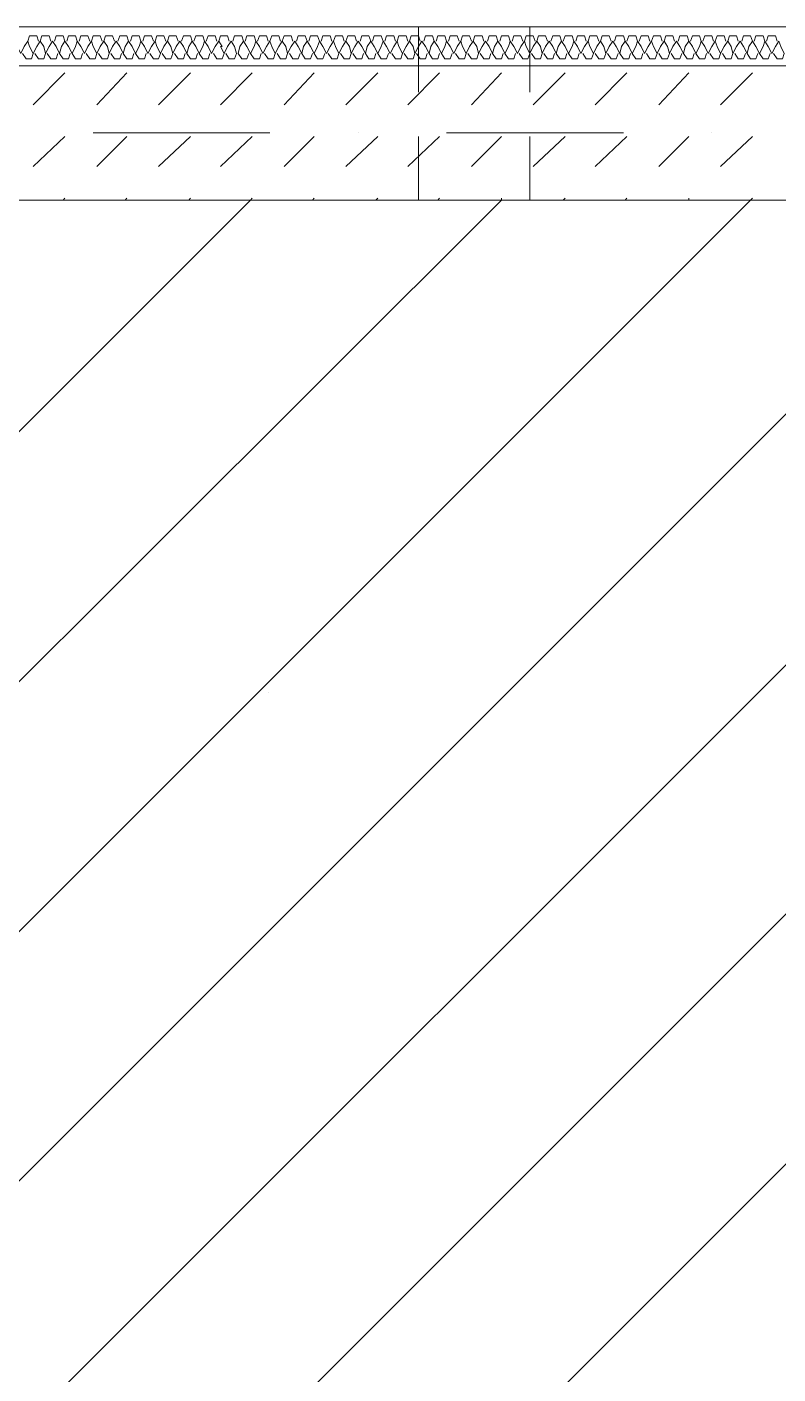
# Model space of a CAD drawing. Header units: millimetres. Extents: x 440 to 72591, y -28954 to 25941.
# Drawn here: x 5540 to 6889, y 18776 to 21198 of the extents above; entities that cross this region are included whole.
import ezdxf

# ---------------------------------------------------------------- set-up
doc = ezdxf.new("R2010")
doc.units = ezdxf.units.MM
doc.layers.add('podkład', color=7, linetype='Continuous')

msp = doc.modelspace()

# ---------------------------------------------------------------- linework, layer by layer
at = {"layer": 'podkład', "color": 7, "lineweight": 5, "transparency": 33554572}
for points in [[(22210.8, 21057.8), (22210.8, 21127.6), (22141, 21127.6), (22141, 21197.5), (4503.3, 21197.5), (4503.3, 13018.4), (4903.3, 13018.4), (4903.3, 7017.5), (10221.6, 7017.5), (10221.6, 7087.4), (11021.8, 7087.4), (11021.8, 7017.5), (11682.2, 7017.5), (11682.2, 7516), (14581, 7516), (14581, 8516.1), (17102.1, 8516.1), (17102.1, 7516), (18410.2, 7516)], [(5973.3, 20000.5), (5973.3, 20000.5)]]:
    msp.add_lwpolyline(points, dxfattribs=at)
at = {"layer": 'podkład', "color": 4, "lineweight": 5, "transparency": 33554572}
for points in [[(6243.2, 21197.5), (6243.2, 21080)], [(6443.3, 21197.5), (6443.3, 21080)], [(5516.1, 21172.1), (5522.5, 21162.6), (5528.8, 21149.9), (5535.2, 21162.6), (5541.5, 21172.1), (5544.7, 21162.6), (5551.1, 21149.9), (5547.9, 21140.3), (5538.4, 21140.3), (5532, 21149.9)], [(5560.6, 21172.1), (5557.4, 21181.6), (5544.7, 21181.6), (5541.5, 21172.1)], [(5554.2, 21149.9), (5560.6, 21140.3), (5570.1, 21140.3), (5573.3, 21149.9), (5570.1, 21162.6), (5563.8, 21172.1), (5557.4, 21162.6), (5551.1, 21149.9)], [(5582.8, 21172.1), (5579.6, 21181.6), (5566.9, 21181.6), (5563.8, 21172.1)], [(5617.7, 21149.9), (5614.6, 21140.3), (5605, 21140.3), (5598.7, 21149.9), (5592.3, 21162.6), (5586, 21172.1), (5579.6, 21162.6), (5573.3, 21149.9)], [(5598.7, 21149.9), (5601.9, 21162.6), (5608.2, 21172.1), (5605, 21181.6), (5592.3, 21181.6), (5589.2, 21172.1)], [(5608.2, 21172.1), (5614.6, 21162.6), (5620.9, 21149.9), (5627.3, 21140.3), (5636.8, 21140.3), (5640, 21149.9)], [(5620.9, 21149.9), (5627.3, 21162.6), (5630.4, 21172.1), (5627.3, 21181.6), (5614.6, 21181.6), (5611.4, 21172.1)], [(5630.4, 21172.1), (5636.8, 21162.6), (5643.1, 21149.9), (5649.5, 21162.6), (5655.8, 21172.1), (5659, 21162.6), (5665.4, 21149.9), (5662.2, 21140.3), (5652.7, 21140.3), (5646.3, 21149.9)], [(5652.7, 21172.1), (5649.5, 21181.6), (5636.8, 21181.6), (5633.6, 21172.1)], [(5674.9, 21172.1), (5671.7, 21181.6), (5659, 21181.6), (5655.8, 21172.1)], [(5668.5, 21149.9), (5674.9, 21140.3), (5684.4, 21140.3), (5687.6, 21149.9), (5684.4, 21162.6), (5678.1, 21172.1), (5671.7, 21162.6), (5665.4, 21149.9)], [(5697.1, 21172.1), (5693.9, 21181.6), (5681.2, 21181.6), (5678.1, 21172.1)], [(5732, 21149.9), (5728.9, 21140.3), (5719.3, 21140.3), (5713, 21149.9), (5706.6, 21162.6), (5700.3, 21172.1), (5693.9, 21162.6), (5687.6, 21149.9)], [(5713, 21149.9), (5716.2, 21162.6), (5722.5, 21172.1), (5719.3, 21181.6), (5706.6, 21181.6), (5703.5, 21172.1)], [(5722.5, 21172.1), (5728.9, 21162.6), (5735.2, 21149.9), (5741.6, 21140.3), (5751.1, 21140.3), (5754.3, 21149.9)], [(5735.2, 21149.9), (5741.6, 21162.6), (5744.7, 21172.1), (5741.6, 21181.6), (5728.9, 21181.6), (5725.7, 21172.1)], [(5744.7, 21172.1), (5751.1, 21162.6), (5757.4, 21149.9), (5763.8, 21162.6), (5770.1, 21172.1), (5773.3, 21162.6), (5779.7, 21149.9), (5776.5, 21140.3), (5767, 21140.3), (5760.6, 21149.9)], [(5767, 21172.1), (5763.8, 21181.6), (5751.1, 21181.6), (5747.9, 21172.1)], [(5789.2, 21172.1), (5786, 21181.6), (5773.3, 21181.6), (5770.1, 21172.1)], [(5782.8, 21149.9), (5789.2, 21140.3), (5798.7, 21140.3), (5801.9, 21149.9), (5798.7, 21162.6), (5792.4, 21172.1), (5786, 21162.6), (5779.7, 21149.9)], [(5811.4, 21172.1), (5808.2, 21181.6), (5795.5, 21181.6), (5792.4, 21172.1)], [(5846.3, 21149.9), (5843.2, 21140.3), (5833.6, 21140.3), (5827.3, 21149.9), (5820.9, 21162.6), (5814.6, 21172.1), (5808.2, 21162.6), (5801.9, 21149.9)], [(5827.3, 21149.9), (5830.5, 21162.6), (5836.8, 21172.1), (5833.6, 21181.6), (5820.9, 21181.6), (5817.8, 21172.1)], [(5836.8, 21172.1), (5843.2, 21162.6), (5849.5, 21149.9), (5855.9, 21140.3), (5865.4, 21140.3), (5868.6, 21149.9)], [(5849.5, 21149.9), (5855.9, 21162.6), (5859, 21172.1), (5855.9, 21181.6), (5843.2, 21181.6), (5840, 21172.1)], [(5859, 21172.1), (5865.4, 21162.6), (5871.7, 21149.9), (5878.1, 21162.6), (5884.4, 21172.1), (5890.8, 21162.6), (5887.6, 21162.6), (5894, 21149.9), (5890.8, 21140.3), (5881.3, 21140.3), (5874.9, 21149.9)], [(5881.3, 21172.1), (5878.1, 21181.6), (5865.4, 21181.6), (5862.2, 21172.1)], [(5903.5, 21172.1), (5900.3, 21181.6), (5887.6, 21181.6), (5884.4, 21172.1)], [(5897.1, 21149.9), (5903.5, 21140.3), (5913, 21140.3), (5916.2, 21149.9), (5913, 21162.6), (5906.7, 21172.1), (5900.3, 21162.6), (5894, 21149.9)], [(5938.4, 21149.9), (5935.2, 21140.3), (5925.7, 21140.3), (5919.4, 21149.9), (5922.5, 21162.6), (5928.9, 21172.1), (5925.7, 21181.6), (5913, 21181.6), (5909.8, 21172.1)], [(5928.9, 21172.1), (5935.2, 21162.6), (5941.6, 21149.9), (5947.9, 21140.3), (5957.5, 21140.3), (5960.6, 21149.9)], [(5941.6, 21149.9), (5947.9, 21162.6), (5951.1, 21172.1), (5947.9, 21181.6), (5935.2, 21181.6), (5932.1, 21172.1)], [(5951.1, 21172.1), (5957.5, 21162.6), (5963.8, 21149.9), (5970.2, 21162.6), (5976.5, 21172.1), (5979.7, 21162.6), (5986, 21149.9), (5982.9, 21140.3), (5973.3, 21140.3), (5967, 21149.9)], [(5973.3, 21172.1), (5970.2, 21181.6), (5957.5, 21181.6), (5954.3, 21172.1)], [(5995.6, 21172.1), (5992.4, 21181.6), (5979.7, 21181.6), (5976.5, 21172.1)], [(5989.2, 21149.9), (5995.6, 21140.3), (6005.1, 21140.3), (6008.3, 21149.9), (6005.1, 21162.6), (5998.7, 21172.1), (5992.4, 21162.6), (5986, 21149.9)], [(6017.8, 21172.1), (6014.6, 21181.6), (6001.9, 21181.6), (5998.7, 21172.1)], [(6052.7, 21149.9), (6049.5, 21140.3), (6040, 21140.3), (6033.7, 21149.9), (6027.3, 21162.6), (6021, 21172.1), (6014.6, 21162.6), (6008.3, 21149.9)], [(6033.7, 21149.9), (6036.8, 21162.6), (6043.2, 21172.1), (6040, 21181.6), (6027.3, 21181.6), (6024.1, 21172.1)], [(6043.2, 21172.1), (6049.5, 21162.6), (6055.9, 21149.9), (6062.2, 21140.3), (6071.8, 21140.3), (6074.9, 21149.9)], [(6055.9, 21149.9), (6062.2, 21162.6), (6065.4, 21172.1), (6062.2, 21181.6), (6049.5, 21181.6), (6046.4, 21172.1)], [(6065.4, 21172.1), (6071.8, 21162.6), (6078.1, 21149.9), (6084.5, 21162.6), (6090.8, 21172.1), (6094, 21162.6), (6100.3, 21149.9), (6097.2, 21140.3), (6087.6, 21140.3), (6081.3, 21149.9)], [(6087.6, 21172.1), (6084.5, 21181.6), (6071.8, 21181.6), (6068.6, 21172.1)], [(6109.9, 21172.1), (6106.7, 21181.6), (6094, 21181.6), (6090.8, 21172.1)], [(6103.5, 21149.9), (6109.9, 21140.3), (6119.4, 21140.3), (6122.6, 21149.9), (6119.4, 21162.6), (6113, 21172.1), (6106.7, 21162.6), (6100.3, 21149.9)], [(6132.1, 21172.1), (6128.9, 21181.6), (6116.2, 21181.6), (6113, 21172.1)], [(6167, 21149.9), (6163.8, 21140.3), (6154.3, 21140.3), (6148, 21149.9), (6141.6, 21162.6), (6135.3, 21172.1), (6128.9, 21162.6), (6122.6, 21149.9)], [(6148, 21149.9), (6151.1, 21162.6), (6157.5, 21172.1), (6154.3, 21181.6), (6141.6, 21181.6), (6138.4, 21172.1)], [(6157.5, 21172.1), (6163.8, 21162.6), (6170.2, 21149.9), (6176.5, 21140.3), (6186.1, 21140.3), (6189.2, 21149.9)], [(6170.2, 21149.9), (6176.5, 21162.6), (6179.7, 21172.1), (6176.5, 21181.6), (6163.8, 21181.6), (6160.7, 21172.1)], [(6179.7, 21172.1), (6186.1, 21162.6), (6192.4, 21149.9), (6198.8, 21162.6), (6205.1, 21172.1), (6208.3, 21162.6), (6214.7, 21149.9), (6211.5, 21140.3), (6202, 21140.3), (6195.6, 21149.9)], [(6202, 21172.1), (6198.8, 21181.6), (6186.1, 21181.6), (6182.9, 21172.1)], [(6224.2, 21172.1), (6221, 21181.6), (6208.3, 21181.6), (6205.1, 21172.1)], [(6217.8, 21149.9), (6224.2, 21140.3), (6233.7, 21140.3), (6236.9, 21149.9), (6233.7, 21162.6), (6227.4, 21172.1), (6221, 21162.6), (6214.7, 21149.9)], [(6246.4, 21172.1), (6243.2, 21181.6), (6230.5, 21181.6), (6227.4, 21172.1)], [(6281.3, 21149.9), (6278.2, 21140.3), (6268.6, 21140.3), (6262.3, 21149.9), (6255.9, 21162.6), (6249.6, 21172.1), (6243.2, 21162.6), (6236.9, 21149.9)], [(6262.3, 21149.9), (6265.5, 21162.6), (6271.8, 21172.1), (6268.6, 21181.6), (6255.9, 21181.6), (6252.8, 21172.1)], [(6271.8, 21172.1), (6278.2, 21162.6), (6284.5, 21149.9), (6290.9, 21140.3), (6300.4, 21140.3), (6303.6, 21149.9)], [(6284.5, 21149.9), (6290.9, 21162.6), (6294, 21172.1), (6290.9, 21181.6), (6278.2, 21181.6), (6275, 21172.1)], [(6294, 21172.1), (6300.4, 21162.6), (6306.7, 21149.9), (6313.1, 21162.6), (6319.4, 21172.1), (6322.6, 21162.6), (6329, 21149.9), (6325.8, 21140.3), (6316.3, 21140.3), (6309.9, 21149.9)], [(6316.3, 21172.1), (6313.1, 21181.6), (6300.4, 21181.6), (6297.2, 21172.1)], [(6338.5, 21172.1), (6335.3, 21181.6), (6322.6, 21181.6), (6319.4, 21172.1)], [(6332.1, 21149.9), (6338.5, 21140.3), (6348, 21140.3), (6351.2, 21149.9), (6348, 21162.6), (6341.7, 21172.1), (6335.3, 21162.6), (6329, 21149.9)], [(6360.7, 21172.1), (6357.5, 21181.6), (6344.8, 21181.6), (6341.7, 21172.1)], [(6395.6, 21149.9), (6392.5, 21140.3), (6382.9, 21140.3), (6376.6, 21149.9), (6370.2, 21162.6), (6363.9, 21172.1), (6357.5, 21162.6), (6351.2, 21149.9)], [(6376.6, 21149.9), (6379.8, 21162.6), (6386.1, 21172.1), (6382.9, 21181.6), (6370.2, 21181.6), (6367.1, 21172.1)], [(6386.1, 21172.1), (6392.5, 21162.6), (6398.8, 21149.9), (6405.2, 21140.3), (6414.7, 21140.3), (6417.9, 21149.9)], [(6398.8, 21149.9), (6405.2, 21162.6), (6408.3, 21172.1), (6405.2, 21181.6), (6392.5, 21181.6), (6389.3, 21172.1)], [(6408.3, 21172.1), (6414.7, 21162.6), (6421, 21149.9), (6427.4, 21162.6), (6433.7, 21172.1), (6436.9, 21162.6), (6443.3, 21149.9), (6440.1, 21140.3), (6430.6, 21140.3), (6424.2, 21149.9)], [(6430.6, 21172.1), (6427.4, 21181.6), (6414.7, 21181.6), (6411.5, 21172.1)], [(6452.8, 21172.1), (6449.6, 21181.6), (6436.9, 21181.6), (6433.7, 21172.1)], [(6446.4, 21149.9), (6452.8, 21140.3), (6462.3, 21140.3), (6465.5, 21149.9), (6462.3, 21162.6), (6456, 21172.1), (6449.6, 21162.6), (6443.3, 21149.9)], [(6475, 21172.1), (6471.8, 21181.6), (6459.1, 21181.6), (6456, 21172.1)], [(6509.9, 21149.9), (6506.8, 21140.3), (6497.2, 21140.3), (6490.9, 21149.9), (6484.5, 21162.6), (6478.2, 21172.1), (6471.8, 21162.6), (6465.5, 21149.9)], [(6490.9, 21149.9), (6494.1, 21162.6), (6500.4, 21172.1), (6497.2, 21181.6), (6484.5, 21181.6), (6481.4, 21172.1)], [(6500.4, 21172.1), (6506.8, 21162.6), (6513.1, 21149.9), (6519.5, 21140.3), (6529, 21140.3), (6532.2, 21149.9)], [(6513.1, 21149.9), (6519.5, 21162.6), (6522.6, 21172.1), (6519.5, 21181.6), (6506.8, 21181.6), (6503.6, 21172.1)], [(6522.6, 21172.1), (6529, 21162.6), (6535.3, 21149.9), (6541.7, 21162.6), (6548, 21172.1), (6551.2, 21162.6), (6557.6, 21149.9), (6554.4, 21140.3), (6544.9, 21140.3), (6538.5, 21149.9)], [(6544.9, 21172.1), (6541.7, 21181.6), (6529, 21181.6), (6525.8, 21172.1)], [(6567.1, 21172.1), (6563.9, 21181.6), (6551.2, 21181.6), (6548, 21172.1)], [(6560.7, 21149.9), (6567.1, 21140.3), (6576.6, 21140.3), (6579.8, 21149.9), (6576.6, 21162.6), (6570.3, 21172.1), (6563.9, 21162.6), (6557.6, 21149.9)], [(6589.3, 21172.1), (6586.1, 21181.6), (6573.4, 21181.6), (6570.3, 21172.1)], [(6624.2, 21149.9), (6621.1, 21140.3), (6611.5, 21140.3), (6605.2, 21149.9), (6598.8, 21162.6), (6592.5, 21172.1), (6586.1, 21162.6), (6579.8, 21149.9)], [(6605.2, 21149.9), (6608.4, 21162.6), (6614.7, 21172.1), (6611.5, 21181.6), (6598.8, 21181.6), (6595.7, 21172.1)], [(6614.7, 21172.1), (6621.1, 21162.6), (6627.4, 21149.9), (6633.8, 21140.3), (6643.3, 21140.3), (6646.5, 21149.9)], [(6627.4, 21149.9), (6633.8, 21162.6), (6636.9, 21172.1), (6633.8, 21181.6), (6621.1, 21181.6), (6617.9, 21172.1)], [(6636.9, 21172.1), (6643.3, 21162.6), (6649.6, 21149.9), (6656, 21162.6), (6662.3, 21172.1), (6665.5, 21162.6), (6671.9, 21149.9), (6668.7, 21140.3), (6659.2, 21140.3), (6652.8, 21149.9)], [(6659.2, 21172.1), (6656, 21181.6), (6643.3, 21181.6), (6640.1, 21172.1)], [(6681.4, 21172.1), (6678.2, 21181.6), (6665.5, 21181.6), (6662.3, 21172.1)], [(6675, 21149.9), (6681.4, 21140.3), (6690.9, 21140.3), (6694.1, 21149.9), (6690.9, 21162.6), (6684.6, 21172.1), (6678.2, 21162.6), (6671.9, 21149.9)], [(6703.6, 21172.1), (6700.4, 21181.6), (6687.7, 21181.6), (6684.6, 21172.1)], [(6738.5, 21149.9), (6735.4, 21140.3), (6725.8, 21140.3), (6719.5, 21149.9), (6713.1, 21162.6), (6706.8, 21172.1), (6700.4, 21162.6), (6694.1, 21149.9)], [(6719.5, 21149.9), (6722.7, 21162.6), (6729, 21172.1), (6725.8, 21181.6), (6713.1, 21181.6), (6710, 21172.1)], [(6729, 21172.1), (6735.4, 21162.6), (6741.7, 21149.9), (6748.1, 21140.3), (6757.6, 21140.3), (6760.8, 21149.9)], [(6741.7, 21149.9), (6748.1, 21162.6), (6751.2, 21172.1), (6748.1, 21181.6), (6735.4, 21181.6), (6732.2, 21172.1)], [(6751.2, 21172.1), (6757.6, 21162.6), (6763.9, 21149.9), (6770.3, 21162.6), (6776.6, 21172.1), (6779.8, 21162.6), (6786.2, 21149.9), (6783, 21140.3), (6773.5, 21140.3), (6767.1, 21149.9)], [(6773.5, 21172.1), (6770.3, 21181.6), (6757.6, 21181.6), (6754.4, 21172.1)], [(6795.7, 21172.1), (6792.5, 21181.6), (6779.8, 21181.6), (6776.6, 21172.1)], [(6789.3, 21149.9), (6795.7, 21140.3), (6805.2, 21140.3), (6808.4, 21149.9), (6805.2, 21162.6), (6798.9, 21172.1), (6792.5, 21162.6), (6786.2, 21149.9)], [(6817.9, 21172.1), (6814.7, 21181.6), (6802, 21181.6), (6798.9, 21172.1)], [(6852.8, 21149.9), (6849.7, 21140.3), (6840.1, 21140.3), (6833.8, 21149.9), (6827.4, 21162.6), (6821.1, 21172.1), (6814.7, 21162.6), (6808.4, 21149.9)], [(6833.8, 21149.9), (6837, 21162.6), (6843.3, 21172.1), (6840.1, 21181.6), (6827.4, 21181.6), (6824.3, 21172.1)], [(6843.3, 21172.1), (6849.7, 21162.6), (6856, 21149.9), (6862.4, 21140.3), (6871.9, 21140.3), (6875.1, 21149.9)], [(6856, 21149.9), (6862.4, 21162.6), (6865.5, 21172.1), (6862.4, 21181.6), (6849.7, 21181.6), (6846.5, 21172.1)], [(6865.5, 21172.1), (6871.9, 21162.6), (6878.2, 21149.9), (6884.6, 21162.6), (6890.9, 21172.1), (6894.1, 21162.6), (6900.5, 21149.9), (6897.3, 21140.3), (6887.8, 21140.3), (6881.4, 21149.9)], [(6887.8, 21172.1), (6884.6, 21181.6), (6871.9, 21181.6), (6868.7, 21172.1)], [(5576.5, 21149.9), (5582.8, 21140.3), (5592.3, 21140.3), (5595.5, 21149.9)], [(5690.8, 21149.9), (5697.1, 21140.3), (5706.6, 21140.3), (5709.8, 21149.9)], [(5805.1, 21149.9), (5811.4, 21140.3), (5820.9, 21140.3), (5824.1, 21149.9)], [(6011.4, 21149.9), (6017.8, 21140.3), (6027.3, 21140.3), (6030.5, 21149.9)], [(6125.7, 21149.9), (6132.1, 21140.3), (6141.6, 21140.3), (6144.8, 21149.9)], [(6240.1, 21149.9), (6246.4, 21140.3), (6255.9, 21140.3), (6259.1, 21149.9)], [(6354.4, 21149.9), (6360.7, 21140.3), (6370.2, 21140.3), (6373.4, 21149.9)], [(6468.7, 21149.9), (6475, 21140.3), (6484.5, 21140.3), (6487.7, 21149.9)], [(6583, 21149.9), (6589.3, 21140.3), (6598.8, 21140.3), (6602, 21149.9)], [(6697.3, 21149.9), (6703.6, 21140.3), (6713.1, 21140.3), (6716.3, 21149.9)], [(6811.6, 21149.9), (6817.9, 21140.3), (6827.4, 21140.3), (6830.6, 21149.9)], [(6243.2, 21000.6), (6243.2, 20886.3)], [(6443.3, 21000.6), (6443.3, 20886.3)]]:
    msp.add_lwpolyline(points, dxfattribs=at)
at = {"layer": 'podkład', "color": 1, "lineweight": 5, "transparency": 33554572}
msp.add_lwpolyline([(15320.8, 15126.7), (15320.8, 16085.6), (15441.5, 16085.6), (15441.5, 14885.4), (8611.9, 14885.4), (8611.9, 14555.2), (8370.5, 14555.2), (8370.5, 14885.4), (4811.3, 14885.4), (4811.3, 14507.6), (4573.1, 14507.6), (4573.1, 21127.6), (15612.9, 21127.6)], dxfattribs=at)
at = {"layer": 'podkład', "color": 8, "lineweight": 5, "true_color": 0x808080, "transparency": 33554572}
for points in [[(5551.1, 21057.8), (5608.2, 21114.9)], [(5665.4, 21057.8), (5719.3, 21114.9)], [(5776.5, 21057.8), (5833.6, 21114.9)], [(5887.6, 21057.8), (5944.8, 21114.9)], [(6001.9, 21057.8), (6055.9, 21114.9)], [(6113, 21057.8), (6170.2, 21114.9)], [(6224.2, 21057.8), (6281.3, 21114.9)], [(6338.5, 21057.8), (6392.5, 21114.9)], [(6449.6, 21057.8), (6506.8, 21114.9)], [(6560.7, 21057.8), (6617.9, 21114.9)], [(6675, 21057.8), (6729, 21114.9)], [(6786.2, 21057.8), (6843.3, 21114.9)], [(5551.1, 20946.7), (5608.2, 21000.6)], [(5665.4, 20946.7), (5719.3, 21000.6)], [(5776.5, 20946.7), (5833.6, 21000.6)], [(5887.6, 20946.7), (5944.8, 21000.6)], [(6001.9, 20946.7), (6055.9, 21000.6)], [(6113, 20946.7), (6170.2, 21000.6)], [(6224.2, 20946.7), (6281.3, 21000.6)], [(6338.5, 20946.7), (6392.5, 21000.6)], [(6449.6, 20946.7), (6506.8, 21000.6)], [(6560.7, 20946.7), (6617.9, 21000.6)], [(6675, 20946.7), (6729, 21000.6)], [(6786.2, 20946.7), (6843.3, 21000.6)], [(4766.8, 19711.6), (4811.3, 19756), (5941.6, 20886.3), (5944.8, 20889.5)], [(4766.8, 19260.7), (4811.3, 19308.3), (6392.5, 20886.3), (6392.5, 20889.5)], [(4766.8, 18813), (4811.3, 18857.5), (6840.1, 20886.3), (6843.3, 20889.5)], [(4766.8, 18362.1), (4811.3, 18409.8), (7287.8, 20886.3), (7291, 20889.5)], [(4766.8, 17914.4), (4811.3, 17958.9), (7738.7, 20886.3), (7741.9, 20889.5)], [(4766.8, 17466.8), (4811.3, 17511.2), (8186.4, 20886.3), (8189.6, 20889.5)], [(4766.8, 17015.9), (4811.3, 17063.5), (8637.3, 20886.3), (8637.3, 20889.5)], [(5605, 20886.3), (5608.2, 20889.5)], [(5716.2, 20886.3), (5719.3, 20889.5)], [(5830.5, 20886.3), (5833.6, 20889.5)], [(6052.7, 20886.3), (6055.9, 20889.5)], [(6167, 20886.3), (6170.2, 20889.5)], [(6278.2, 20886.3), (6281.3, 20889.5)], [(6503.6, 20886.3), (6506.8, 20889.5)], [(6614.7, 20886.3), (6617.9, 20889.5)], [(6729, 20886.3), (6729, 20889.5)]]:
    msp.add_lwpolyline(points, dxfattribs=at)
at = {"layer": 'podkład', "color": 6, "lineweight": 5, "transparency": 33554572}
for points in [[(5659, 21007), (5976.5, 21007)], [(6135.3, 21007), (6135.3, 21007)], [(6294, 21007), (6611.5, 21007)], [(6770.3, 21007), (6770.3, 21007)]]:
    msp.add_lwpolyline(points, dxfattribs=at)
at = {"layer": 'podkład', "color": 1, "lineweight": 5, "transparency": 33554572}
msp.add_lwpolyline([(12472.8, 20886.3), (12472.8, 15126.7), (4811.3, 15126.7), (4811.3, 20886.3)], close=True, dxfattribs=at)

doc.saveas('drawing.dxf')
